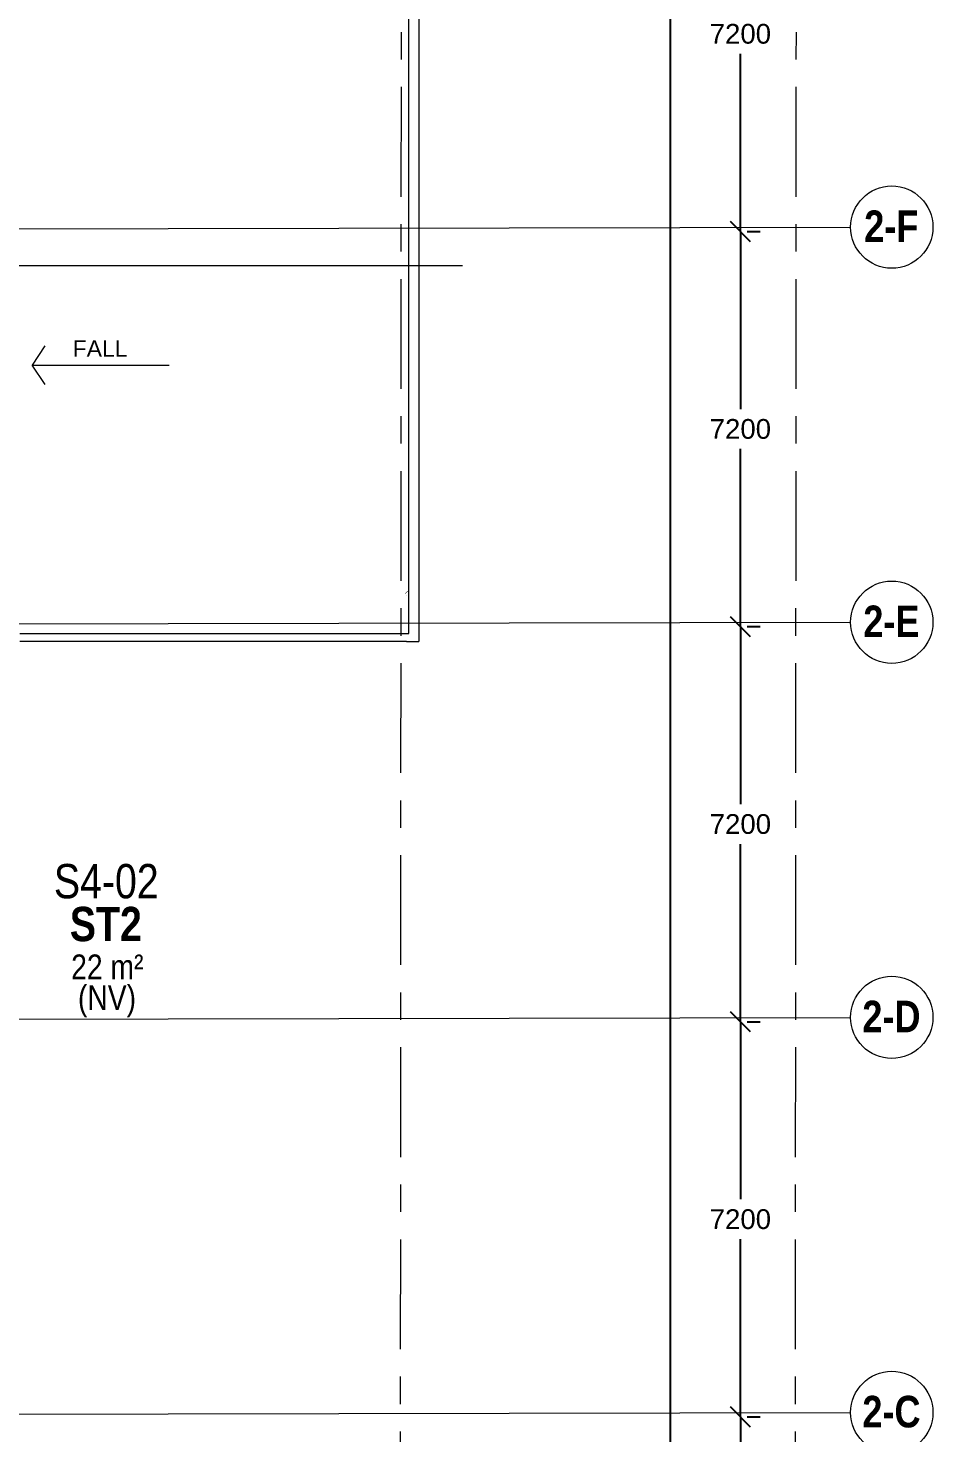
# Model space of a CAD drawing. Header units: millimetres. Extents: x -47219 to 440296, y -79832 to 7189.
# Drawn here: x 56800 to 73296, y -61118 to -35519 of the extents above; entities that cross this region are included whole.
import ezdxf

# ---------------------------------------------------------------- set-up
doc = ezdxf.new("R2010")
doc.units = ezdxf.units.MM
doc.linetypes.add('BLK_2 - 3RD STOREY  LOWER ROOF PLAN-archi clean_25 SEPT 2024$0$IDA - Grid Line', pattern=[3500, 2000, -500, 500, -500])
doc.layers.get('Defpoints').update_dxf_attribs({"color": 8, "lineweight": 9})
for name, color, linetype, lineweight in [('BLK_2 - 3RD STOREY  LOWER ROOF PLAN-archi clean_25 SEPT 2024$0$A-_ANOT----_A', 8, 'Continuous', 9), ('BLK_2 - 3RD STOREY  LOWER ROOF PLAN-archi clean_25 SEPT 2024$0$A-_ANOT----_A-2', 8, 'Continuous', 9), ('BLK_2 - 3RD STOREY  LOWER ROOF PLAN-archi clean_25 SEPT 2024$0$A-_WALL----_E', 8, 'Continuous', 9), ('BLK_2 - 3RD STOREY  LOWER ROOF PLAN-archi clean_25 SEPT 2024$0$S-_ANOTGRID_E', 8, 'Continuous', 9), ('BLK_2 - 3RD STOREY  LOWER ROOF PLAN-archi clean_25 SEPT 2024$0$S-_ANOTGRID_E-1', 8, 'BLK_2 - 3RD STOREY  LOWER ROOF PLAN-archi clean_25 SEPT 2024$0$IDA - Grid Line', 9), ('M-_SPRKPIEX_E-', 1, 'Continuous', 30)]:
    doc.layers.add(name, color=color, linetype=linetype, lineweight=lineweight)
doc.layers.add('DIM', color=8, linetype='Continuous')
doc.layers.add('ROOMNAME', color=7, linetype='Continuous')
doc.styles.add('BLK_2 - 3RD STOREY  LOWER ROOF PLAN-archi clean_25 SEPT 2024$0$Arial Narrow_B', font='ARIALNB.TTF', dxfattribs={"height": 575})
doc.styles.add('BLK_2 - 3RD STOREY  LOWER ROOF PLAN-archi clean_25 SEPT 2024$0$Arial_3', font='arial.ttf', dxfattribs={"height": 300})
doc.styles.add('BLK_2 - 3RD STOREY  LOWER ROOF PLAN_12 JUNE 2024$0$Arial Narrow', font='ARIALN.TTF', dxfattribs={"height": 625})
doc.styles.add('BLK_2 - 3RD STOREY  LOWER ROOF PLAN_12 JUNE 2024$0$Arial Narrow_3', font='ARIALN.TTF', dxfattribs={"height": 450})
doc.styles.add('BLK_2 - 3RD STOREY  LOWER ROOF PLAN_12 JUNE 2024$0$Arial Narrow_B_4', font='ARIALNB.TTF', dxfattribs={"height": 625})
doc.styles.get("Standard").update_dxf_attribs({"font": 'arial.ttf'})
doc.dimstyles.new('DIM 200', dxfattribs={"dimscale": 2000, "dimtxt": 0.18, "dimasz": 0.18, "dimexe": 0.18, "dimexo": 0.0625, "dimgap": 0.09, "dimtad": 0, "dimtih": 1, "dimtoh": 1, "dimdec": 0, "dimzin": 0, "dimdsep": 46, "dimtxsty": 'Standard', "dimblk": 'OBLIQUE', "dimcen": 0.09, "dimadec": 0, "dimazin": 0, "dimtfac": 1, "dimtdec": 0, "dimtofl": 0, "dimtmove": 0, "dimatfit": 3, "dimfxl": 1, "dimtolj": 1, "dimtzin": 0, "dimarcsym": 0})

# ---------------------------------------------------------------- blocks, each defined once
blk = doc.blocks.new('_Oblique')
at = {"color": 0, "linetype": 'ByBlock', "lineweight": -2}
blk.add_line((-0.5, -0.5), (0.5, 0.5), dxfattribs=at)
blk = doc.blocks.new('*D51')
at = {"layer": 'Defpoints', "color": 0, "transparency": 16777216}
for p in [(69786, -32025), (69786, -39225), (69786, -39225)]:
    blk.add_point(p, dxfattribs=at)
at = {"layer": 'DIM', "color": 0, "lineweight": -2, "transparency": 16777216}
for p, q in [((69786, -32025), (69786, -35261)), ((69911, -32025), (70146, -32025)), ((69786, -39225), (69786, -35988)), ((69911, -39225), (70146, -39225))]:
    blk.add_line(p, q, dxfattribs=at)
at = {"layer": 'DIM', "color": 0, "lineweight": -2, "transparency": 16777216, "xscale": 360, "yscale": 360, "zscale": 360}
for p, rotation in [((69786, -32025), 90), ((69786, -39225), 270)]:
    blk.add_blockref('_Oblique', p, dxfattribs=dict(at, rotation=rotation))
at = {"layer": 'DIM', "color": 0, "transparency": 16777216, "insert": (69786, -35625), "char_height": 360, "attachment_point": 5}
blk.add_mtext('\\A1;7200', dxfattribs=at)
blk = doc.blocks.new('*D52')
at = {"layer": 'Defpoints', "color": 0, "transparency": 16777216}
for p in [(69786, -39225), (69786, -46425), (69786, -46425)]:
    blk.add_point(p, dxfattribs=at)
at = {"layer": 'DIM', "color": 0, "lineweight": -2, "transparency": 16777216}
for p, q in [((69786, -39225), (69786, -42461)), ((69911, -39225), (70146, -39225)), ((69786, -46425), (69786, -43188)), ((69911, -46425), (70146, -46425))]:
    blk.add_line(p, q, dxfattribs=at)
at = {"layer": 'DIM', "color": 0, "lineweight": -2, "transparency": 16777216, "xscale": 360, "yscale": 360, "zscale": 360}
for p, rotation in [((69786, -39225), 90), ((69786, -46425), 270)]:
    blk.add_blockref('_Oblique', p, dxfattribs=dict(at, rotation=rotation))
at = {"layer": 'DIM', "color": 0, "transparency": 16777216, "insert": (69786, -42825), "char_height": 360, "attachment_point": 5}
blk.add_mtext('\\A1;7200', dxfattribs=at)
blk = doc.blocks.new('*D53')
at = {"layer": 'Defpoints', "color": 0, "transparency": 16777216}
for p in [(69786, -46425), (69786, -53625), (69786, -53625)]:
    blk.add_point(p, dxfattribs=at)
at = {"layer": 'DIM', "color": 0, "lineweight": -2, "transparency": 16777216}
for p, q in [((69786, -46425), (69786, -49661)), ((69911, -46425), (70146, -46425)), ((69786, -53625), (69786, -50388)), ((69911, -53625), (70146, -53625))]:
    blk.add_line(p, q, dxfattribs=at)
at = {"layer": 'DIM', "color": 0, "lineweight": -2, "transparency": 16777216, "xscale": 360, "yscale": 360, "zscale": 360}
for p, rotation in [((69786, -46425), 90), ((69786, -53625), 270)]:
    blk.add_blockref('_Oblique', p, dxfattribs=dict(at, rotation=rotation))
at = {"layer": 'DIM', "color": 0, "transparency": 16777216, "insert": (69786, -50025), "char_height": 360, "attachment_point": 5}
blk.add_mtext('\\A1;7200', dxfattribs=at)
blk = doc.blocks.new('*D54')
at = {"layer": 'Defpoints', "color": 0, "transparency": 16777216}
for p in [(69786, -53625), (69786, -60825), (69786, -60825)]:
    blk.add_point(p, dxfattribs=at)
at = {"layer": 'DIM', "color": 0, "lineweight": -2, "transparency": 16777216}
for p, q in [((69786, -53625), (69786, -56861)), ((69911, -53625), (70146, -53625)), ((69786, -60825), (69786, -57588)), ((69911, -60825), (70146, -60825))]:
    blk.add_line(p, q, dxfattribs=at)
at = {"layer": 'DIM', "color": 0, "lineweight": -2, "transparency": 16777216, "xscale": 360, "yscale": 360, "zscale": 360}
for p, rotation in [((69786, -53625), 90), ((69786, -60825), 270)]:
    blk.add_blockref('_Oblique', p, dxfattribs=dict(at, rotation=rotation))
at = {"layer": 'DIM', "color": 0, "transparency": 16777216, "insert": (69786, -57225), "char_height": 360, "attachment_point": 5}
blk.add_mtext('\\A1;7200', dxfattribs=at)
blk = doc.blocks.new('*D55')
at = {"layer": 'Defpoints', "color": 0, "transparency": 16777216}
for p in [(69786, -60825), (69786, -68025), (69786, -68025)]:
    blk.add_point(p, dxfattribs=at)
at = {"layer": 'DIM', "color": 0, "lineweight": -2, "transparency": 16777216}
for p, q in [((69786, -60825), (69786, -64061)), ((69911, -60825), (70146, -60825)), ((69786, -68025), (69786, -64788)), ((69911, -68025), (70146, -68025))]:
    blk.add_line(p, q, dxfattribs=at)
at = {"layer": 'DIM', "color": 0, "lineweight": -2, "transparency": 16777216, "xscale": 360, "yscale": 360, "zscale": 360}
for p, rotation in [((69786, -60825), 90), ((69786, -68025), 270)]:
    blk.add_blockref('_Oblique', p, dxfattribs=dict(at, rotation=rotation))
at = {"layer": 'DIM', "color": 0, "transparency": 16777216, "insert": (69786, -64425), "char_height": 360, "attachment_point": 5}
blk.add_mtext('\\A1;7200', dxfattribs=at)
blk = doc.blocks.new('*D57')
at = {"layer": 'Defpoints', "color": 0, "transparency": 16777216}
for p in [(68514, 3975), (68984, 3975), (68984, -75225)]:
    blk.add_point(p, dxfattribs=at)
at = {"layer": 'DIM', "color": 0, "lineweight": -2, "transparency": 16777216}
for p, q in [((68859, 3975), (68154, 3975)), ((68514, 3975), (68514, -33816)), ((68514, -75225), (68514, -34543)), ((68859, -75225), (68154, -75225))]:
    blk.add_line(p, q, dxfattribs=at)
at = {"layer": 'DIM', "color": 0, "lineweight": -2, "transparency": 16777216, "xscale": 360, "yscale": 360, "zscale": 360}
for p, rotation in [((68514, 3975), 90), ((68514, -75225), 270)]:
    blk.add_blockref('_Oblique', p, dxfattribs=dict(at, rotation=rotation))
at = {"layer": 'DIM', "color": 0, "transparency": 16777216, "insert": (68514, -34180), "char_height": 360, "attachment_point": 5}
blk.add_mtext('\\A1;79200', dxfattribs=at)
blk = doc.blocks.new('BLK_2 - 3RD STOREY  LOWER ROOF PLAN-archi clean_25 SEPT 2024$0$Grid - 3_0mm Dia-3628821-BLK 2 LOWER ROOF PLAN')
at = {"layer": 'BLK_2 - 3RD STOREY  LOWER ROOF PLAN-archi clean_25 SEPT 2024$0$S-_ANOTGRID_E'}
blk.add_circle((0, 0), 3, dxfattribs=at)
blk = doc.blocks.new('BLK_2 - 3RD STOREY  LOWER ROOF PLAN-archi clean_25 SEPT 2024$0$_ArchTick')
at = {"const_width": 0.15}
blk.add_lwpolyline([(-0.5, -0.5), (0.5, 0.5)], dxfattribs=at)
blk = doc.blocks.new('BLK_2 - 3RD STOREY  LOWER ROOF PLAN-archi clean_25 SEPT 2024$0$IDA - Fall - Fall-L-2-4161565-BLK 2 LOWER ROOF PLAN')
at = {"layer": 'BLK_2 - 3RD STOREY  LOWER ROOF PLAN-archi clean_25 SEPT 2024$0$A-_ANOT----_A-2'}
for p, q in [((-4.05, 1.41), (-5, 0)), ((-5, 0), (5, 0)), ((-4.06, -1.41), (-5, 0))]:
    blk.add_line(p, q, dxfattribs=at)
blk = doc.blocks.new('BLK_2 - 3RD STOREY  LOWER ROOF PLAN-archi clean_25 SEPT 2024$0$mep roof 1')
at = {"layer": 'BLK_2 - 3RD STOREY  LOWER ROOF PLAN-archi clean_25 SEPT 2024$0$A-_ANOT----_A-2', "xscale": -250, "yscale": 250, "zscale": 250, "rotation": 180}
blk.add_blockref('BLK_2 - 3RD STOREY  LOWER ROOF PLAN-archi clean_25 SEPT 2024$0$IDA - Fall - Fall-L-2-4161565-BLK 2 LOWER ROOF PLAN', (-5452, -24036), dxfattribs=at)
at = {"layer": 'BLK_2 - 3RD STOREY  LOWER ROOF PLAN-archi clean_25 SEPT 2024$0$A-_ANOT----_A', "insert": (-4960, -23584), "char_height": 300, "width": 1302.74, "attachment_point": 3, "style": 'BLK_2 - 3RD STOREY  LOWER ROOF PLAN-archi clean_25 SEPT 2024$0$Arial_3'}
blk.add_mtext('FALL', dxfattribs=at)
blk = doc.blocks.new('BLK_2 - 3RD STOREY  LOWER ROOF PLAN-archi clean_25 SEPT 2024')
at = {"layer": 'BLK_2 - 3RD STOREY  LOWER ROOF PLAN-archi clean_25 SEPT 2024$0$A-_WALL----_E'}
for p, q in [((-67575, -89277), (-67575, -67427)), ((-67395, -67427), (-67395, -89427)), ((-99117, -81952), (-59522, -81873)), ((-83477, -82575), (-66601, -82575)), ((-67620, -88577), (-67620, -88578)), ((-67620, -88577), (-67620, -88578)), ((-99117, -89152), (-59522, -89073)), ((-74670, -89277), (-67575, -89277)), ((-67620, -89427), (-74670, -89427)), ((-67620, -89427), (-67395, -89427)), ((-99117, -96352), (-59522, -96273)), ((-99117, -103552), (-59522, -103473))]:
    blk.add_line(p, q, dxfattribs=at)
at = {"layer": 'BLK_2 - 3RD STOREY  LOWER ROOF PLAN-archi clean_25 SEPT 2024$0$A-_WALL----_E', "const_width": 7.5}
blk.add_lwpolyline([(-67645, -88553), (-67595, -88503)], dxfattribs=at)
at = {"layer": 'BLK_2 - 3RD STOREY  LOWER ROOF PLAN-archi clean_25 SEPT 2024$0$S-_ANOTGRID_E-1'}
for p, q in [((-67693, -37319), (-67745, -122559)), ((-60493, -37319), (-60545, -122559))]:
    blk.add_line(p, q, dxfattribs=at)
at = {"layer": 'BLK_2 - 3RD STOREY  LOWER ROOF PLAN-archi clean_25 SEPT 2024$0$A-_WALL----_E'}
blk.add_blockref('BLK_2 - 3RD STOREY  LOWER ROOF PLAN-archi clean_25 SEPT 2024$0$mep roof 1', (-67745, -60352), dxfattribs=at)
at = {"layer": 'BLK_2 - 3RD STOREY  LOWER ROOF PLAN-archi clean_25 SEPT 2024$0$A-_WALL----_E', "xscale": 249.9999999999999, "yscale": 249.9999999999999, "zscale": 249.9999999999999}
for p, rotation in [((-58772, -81873), 269.9999999999992), ((-58772, -89073), 269.9999999999989), ((-58772, -96273), 269.9999999999989), ((-58772, -103473), 269.9999999999989)]:
    blk.add_blockref('BLK_2 - 3RD STOREY  LOWER ROOF PLAN-archi clean_25 SEPT 2024$0$Grid - 3_0mm Dia-3628821-BLK 2 LOWER ROOF PLAN', p, dxfattribs=dict(at, rotation=rotation))
at = {"layer": 'BLK_2 - 3RD STOREY  LOWER ROOF PLAN-archi clean_25 SEPT 2024$0$A-_WALL----_E', "xscale": 50, "yscale": 50, "zscale": 50}
blk.add_blockref('BLK_2 - 3RD STOREY  LOWER ROOF PLAN-archi clean_25 SEPT 2024$0$_ArchTick', (-67620, -88528), dxfattribs=at)
at = {"layer": 'BLK_2 - 3RD STOREY  LOWER ROOF PLAN-archi clean_25 SEPT 2024$0$A-_WALL----_E', "char_height": 575, "attachment_point": 1, "style": 'BLK_2 - 3RD STOREY  LOWER ROOF PLAN-archi clean_25 SEPT 2024$0$Arial Narrow_B'}
for s, insert, width in [('2-F', (-59275, -81570), 1182.49), ('2-E', (-59291, -88770), 1222.57), ('2-D', (-59309, -95970), 1262.66), ('2-C', (-59309, -103170), 1262.66)]:
    blk.add_mtext(s, dxfattribs=dict(at, insert=insert, width=width))

msp = doc.modelspace()

# ---------------------------------------------------------------- block references
at = {"layer": 'M-_SPRKPIEX_E-'}
msp.add_blockref('BLK_2 - 3RD STOREY  LOWER ROOF PLAN-archi clean_25 SEPT 2024', (131318.5, 42727.7), dxfattribs=at)

# ---------------------------------------------------------------- texts
at = {"layer": 'ROOMNAME', "attachment_point": 1}
for s, insert, char_height, width, style in [('S4-02', (57270.5, -50751), 625, 2304.852, 'BLK_2 - 3RD STOREY  LOWER ROOF PLAN_12 JUNE 2024$0$Arial Narrow'), ('ST2', (57560.5, -51532.1), 625, 1603.375, 'BLK_2 - 3RD STOREY  LOWER ROOF PLAN_12 JUNE 2024$0$Arial Narrow_B_4'), ('22 m²', (57585.5, -52400), 450, 1543.248, 'BLK_2 - 3RD STOREY  LOWER ROOF PLAN_12 JUNE 2024$0$Arial Narrow_3'), ('(NV)', (57709.3, -52960), 450, 1242.616, 'BLK_2 - 3RD STOREY  LOWER ROOF PLAN_12 JUNE 2024$0$Arial Narrow_3')]:
    msp.add_mtext(s, dxfattribs=dict(at, insert=insert, char_height=char_height, width=width, style=style))

# ---------------------------------------------------------------- dimensions: what is measured, and where the dimension line sits
at = {"layer": 'DIM'}
dim = msp.add_linear_dim(base=(68513.8, 3975.3), p1=(68984.2, -75224.7), p2=(68984.2, 3975.3), angle=90, dimstyle='DIM 200', dxfattribs=at)
dim.commit()
dim.dimension.update_dxf_attribs({"geometry": '*D57', "text_midpoint": (68513.8, -34179.6), "dimtype": 160})
for base, p1, p2, picture, middle in [((69786.2, -39224.7), (69786.2, -32024.7), (69786.2, -39224.7), '*D51', (69786.2, -35624.7)), ((69786.2, -46424.7), (69786.2, -39224.7), (69786.2, -46424.7), '*D52', (69786.2, -42824.7)), ((69786.2, -53624.7), (69786.2, -46424.7), (69786.2, -53624.7), '*D53', (69786.2, -50024.7)), ((69786.2, -60824.7), (69786.2, -53624.7), (69786.2, -60824.7), '*D54', (69786.2, -57224.7)), ((69786.2, -68024.7), (69786.2, -60824.7), (69786.2, -68024.7), '*D55', (69786.2, -64424.7))]:
    dim = msp.add_linear_dim(base=base, p1=p1, p2=p2, angle=90, dimstyle='DIM 200', override={"dimtmove": 1}, dxfattribs=at)
    dim.commit()
    dim.dimension.update_dxf_attribs({"geometry": picture, "text_midpoint": middle})

doc.saveas('drawing.dxf')
